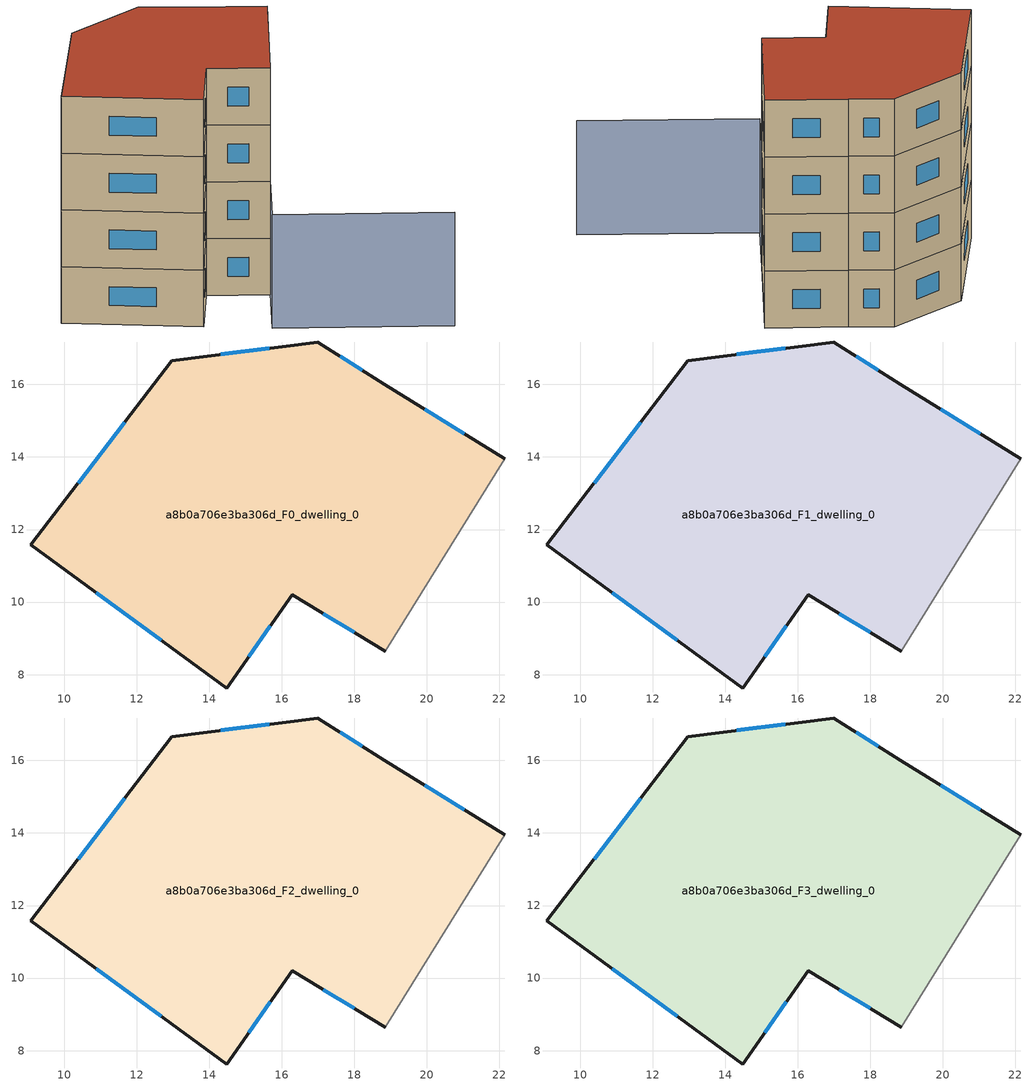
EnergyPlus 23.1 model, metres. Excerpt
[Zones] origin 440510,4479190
a8b0a706e3ba306d_F0_dwelling_0
 floor ground (EU_floor_Construction): 22.15,13.95 18.86,8.64 16.29,10.2 14.48,7.63 9.09,11.58 12.98,16.66 17,17.17 18.83,16 z0
 wall outside (EU_wall_Construction): 22.15,13.95 18.83,16 17,17.17 12.98,16.66 9.09,11.58 14.48,7.63 16.29,10.2 18.86,8.64 z0:3
 wall adiabatic (EU_wall_Construction): 18.86,8.64 22.15,13.95 z0:3
 window (EU_Window_Construction): 17.15,9.68 18,9.16 / 15.09,8.49 15.69,9.34 / 10.89,10.26 12.68,8.95 / 11.68,14.96 10.39,13.28 / 15.65,17 14.32,16.83 / 18.22,16.39 17.61,16.78 / 21.04,14.64 19.94,15.32 z1:2
a8b0a706e3ba306d_F1_dwelling_0
 floor to a8b0a706e3ba306d_F0_dwelling_0 (EU_floor_Construction): 22.15,13.95 18.86,8.64 16.29,10.2 14.48,7.63 9.09,11.58 12.98,16.66 17,17.17 18.83,16 z3
 wall outside (EU_wall_Construction): 22.15,13.95 18.83,16 17,17.17 12.98,16.66 9.09,11.58 14.48,7.63 16.29,10.2 18.86,8.64 z3:6
 wall adiabatic (EU_wall_Construction): 18.86,8.64 22.15,13.95 z3:6
 window (EU_Window_Construction): 17.15,9.68 18,9.16 / 15.09,8.49 15.69,9.34 / 10.89,10.26 12.68,8.95 / 11.68,14.96 10.39,13.28 / 15.65,17 14.32,16.83 / 18.22,16.39 17.61,16.78 / 21.04,14.64 19.94,15.32 z4:5
a8b0a706e3ba306d_F2_dwelling_0
 floor to a8b0a706e3ba306d_F1_dwelling_0 (EU_floor_Construction): 22.15,13.95 18.86,8.64 16.29,10.2 14.48,7.63 9.09,11.58 12.98,16.66 17,17.17 18.83,16 z6
 wall outside (EU_wall_Construction): 22.15,13.95 18.83,16 17,17.17 12.98,16.66 9.09,11.58 14.48,7.63 16.29,10.2 18.86,8.64 z6:9
 wall adiabatic (EU_wall_Construction): 18.86,8.64 22.15,13.95 z6:9
 window (EU_Window_Construction): 17.15,9.68 18,9.16 / 15.09,8.49 15.69,9.34 / 10.89,10.26 12.68,8.95 / 11.68,14.96 10.39,13.28 / 15.65,17 14.32,16.83 / 18.22,16.39 17.61,16.78 / 21.04,14.64 19.94,15.32 z7:8
a8b0a706e3ba306d_F3_dwelling_0
 floor to a8b0a706e3ba306d_F2_dwelling_0 (EU_floor_Construction): 22.15,13.95 18.86,8.64 16.29,10.2 14.48,7.63 9.09,11.58 12.98,16.66 17,17.17 18.83,16 z9
 wall outside (EU_wall_Construction): 22.15,13.95 18.83,16 17,17.17 12.98,16.66 9.09,11.58 14.48,7.63 16.29,10.2 18.86,8.64 z9:12
 wall adiabatic (EU_wall_Construction): 18.86,8.64 22.15,13.95 z9:12
 window (EU_Window_Construction): 17.15,9.68 18,9.16 / 15.09,8.49 15.69,9.34 / 10.89,10.26 12.68,8.95 / 11.68,14.96 10.39,13.28 / 15.65,17 14.32,16.83 / 18.22,16.39 17.61,16.78 / 21.04,14.64 19.94,15.32 z10:11
 roof outside (EU_roof_Construction): 18.86,8.64 22.15,13.95 18.83,16 17,17.17 12.98,16.66 9.09,11.58 14.48,7.63 16.29,10.2 z12
shading: 24.37,1.29 17.09,5.78 / 17.09,5.78 22.14,13.96 z0:6
[Building]
EU S2 Campaign: North Axis=0; Terrain=City; Solar Distribution=FullExterior
[Site:Location]
Madrid: Latitude=40.5; Longitude=-3.5; Time Zone=1; Elevation=609
[SizingPeriod:WeatherFileDays]
AnnualSizingPeriod: Begin Month=1; Begin Day of Month=1; End Month=12; End Day of Month=31; Day of Week for Start Day=Monday; Use Weather File Daylight Saving Period=No; Use Weather File Rain and Snow Indicators=No
[MATERIAL]
EU_InternalMass_Material: Roughness=MediumRough; Thickness=0.1; Conductivity=1; Density=1800; Specific Heat=900; Thermal Absorptance=0.9; Solar Absorptance=0.7; Visible Absorptance=0.7
[MATERIAL:NOMASS] Roughness=MediumRough; Thermal Absorptance=0.9; Solar Absorptance=0.7; Visible Absorptance=0.7
Name | Thermal Resistance
EU_wall_NoMass | 0.459673
EU_roof_NoMass | 0.495815
EU_floor_NoMass | 0.788942
[WINDOWMATERIAL:SIMPLEGLAZINGSYSTEM]
EU_Window_SimpleGlazing: UFactor=4.26103; Solar Heat Gain Coefficient=0.85; Visible Transmittance=0.85
[CONSTRUCTION]
EU_wall_Construction: EU_wall_NoMass
EU_roof_Construction: EU_roof_NoMass
EU_floor_Construction: EU_floor_NoMass
EU_Window_Construction: EU_Window_SimpleGlazing
EU_InternalMass_Construction: EU_InternalMass_Material
[ZONE] Type=1; Multiplier=1; Ceiling Height=autocalculate; Floor Area=autocalculate; Part of Total Floor Area=Yes
Name | Volume
a8b0a706e3ba306d_F0_dwelling_0 | 221.063
a8b0a706e3ba306d_F1_dwelling_0; a8b0a706e3ba306d_F2_dwelling_0; a8b0a706e3ba306d_F3_dwelling_0 | 221.064
[INTERNALMASS] Construction=EU_InternalMass_Construction; Surface Area=73.6877
Name | Zone or ZoneList
a8b0a706e3ba306d_F0_dwelling_0_EU_InternalMass | a8b0a706e3ba306d_F0_dwelling_0
a8b0a706e3ba306d_F1_dwelling_0_EU_InternalMass | a8b0a706e3ba306d_F1_dwelling_0
a8b0a706e3ba306d_F2_dwelling_0_EU_InternalMass | a8b0a706e3ba306d_F2_dwelling_0
a8b0a706e3ba306d_F3_dwelling_0_EU_InternalMass | a8b0a706e3ba306d_F3_dwelling_0
[OTHEREQUIPMENT] Fuel Type=Electricity; Design Level Calculation Method=Watts/Area; Power per Zone Floor Area=1; Fraction Latent=0; Fraction Radiant=0; Fraction Lost=0; Carbon Dioxide Generation Rate=0; EndUse Subcategory=EU_Step8_InternalGains
Name | Zone or ZoneList or Space or SpaceList | Schedule
EU_Step8_InternalGain_a8b0a706e3ba306d_F0_dwelling_0_f000 | a8b0a706e3ba306d_F0_dwelling_0 | EU_Step8_GainSchedule_a8b0a706e3ba306d_F0_dwelling_0_f000
EU_Step8_InternalGain_a8b0a706e3ba306d_F1_dwelling_0_f000 | a8b0a706e3ba306d_F1_dwelling_0 | EU_Step8_GainSchedule_a8b0a706e3ba306d_F1_dwelling_0_f000
EU_Step8_InternalGain_a8b0a706e3ba306d_F2_dwelling_0_f000 | a8b0a706e3ba306d_F2_dwelling_0 | EU_Step8_GainSchedule_a8b0a706e3ba306d_F2_dwelling_0_f000
EU_Step8_InternalGain_a8b0a706e3ba306d_F3_dwelling_0_f000 | a8b0a706e3ba306d_F3_dwelling_0 | EU_Step8_GainSchedule_a8b0a706e3ba306d_F3_dwelling_0_f000
[ZONEVENTILATION:DESIGNFLOWRATE] Schedule=EU_AlwaysOn; Design Flow Rate Calculation Method=AirChanges/Hour; Air Changes per Hour=0.719161; Ventilation Type=Natural; Fan Pressure Rise=0; Fan Total Efficiency=1; Constant Term Coefficient=1; Temperature Term Coefficient=0; Velocity Term Coefficient=0; Velocity Squared Term Coefficient=0; Minimum Indoor Temperature=-100; Maximum Indoor Temperature=100; Delta Temperature=-100; Minimum Outdoor Temperature=-100; Maximum Outdoor Temperature=100; Maximum Wind Speed=40
Name | Zone or ZoneList or Space or SpaceList
EU_ConstantAir_a8b0a706e3ba306d_F0_dwelling_0 | a8b0a706e3ba306d_F0_dwelling_0
EU_ConstantAir_a8b0a706e3ba306d_F1_dwelling_0 | a8b0a706e3ba306d_F1_dwelling_0
EU_ConstantAir_a8b0a706e3ba306d_F2_dwelling_0 | a8b0a706e3ba306d_F2_dwelling_0
EU_ConstantAir_a8b0a706e3ba306d_F3_dwelling_0 | a8b0a706e3ba306d_F3_dwelling_0
[HVACTEMPLATE:THERMOSTAT] Constant Heating Setpoint=20; Constant Cooling Setpoint=50
EU_HeatOnly_a8b0a706e3ba306d_F0_dwelling_0; EU_HeatOnly_a8b0a706e3ba306d_F1_dwelling_0; EU_HeatOnly_a8b0a706e3ba306d_F2_dwelling_0; EU_HeatOnly_a8b0a706e3ba306d_F3_dwelling_0
[HVACTEMPLATE:ZONE:IDEALLOADSAIRSYSTEM] System Availability Schedule=EU_AlwaysOn; Maximum Heating Supply Air Temperature=50; Minimum Cooling Supply Air Temperature=13; Maximum Heating Supply Air Humidity Ratio=0.0156; Minimum Cooling Supply Air Humidity Ratio=0.0077; Heating Limit=NoLimit; Cooling Limit=NoLimit; Heating Availability Schedule=EU_AlwaysOn; Cooling Availability Schedule=EU_CoolingOff; Dehumidification Control Type=ConstantSensibleHeatRatio; Cooling Sensible Heat Ratio=0.7; Dehumidification Setpoint=60; Humidification Control Type=None; Humidification Setpoint=30; Outdoor Air Method=None; Outdoor Air Flow Rate per Person=0.00944; Outdoor Air Flow Rate per Zone Floor Area=0; Outdoor Air Flow Rate per Zone=0; Demand Controlled Ventilation Type=None; Outdoor Air Economizer Type=NoEconomizer; Heat Recovery Type=None; Sensible Heat Recovery Effectiveness=0.7; Latent Heat Recovery Effectiveness=0.65
Name | Template Thermostat
a8b0a706e3ba306d_F0_dwelling_0 | EU_HeatOnly_a8b0a706e3ba306d_F0_dwelling_0
a8b0a706e3ba306d_F1_dwelling_0 | EU_HeatOnly_a8b0a706e3ba306d_F1_dwelling_0
a8b0a706e3ba306d_F2_dwelling_0 | EU_HeatOnly_a8b0a706e3ba306d_F2_dwelling_0
a8b0a706e3ba306d_F3_dwelling_0 | EU_HeatOnly_a8b0a706e3ba306d_F3_dwelling_0
[SIZING:ZONE] Zone Cooling Design Supply Air Temperature Input Method=SupplyAirTemperature; Zone Cooling Design Supply Air Temperature=13; Zone Heating Design Supply Air Temperature Input Method=SupplyAirTemperature; Zone Heating Design Supply Air Temperature=50; Zone Cooling Design Supply Air Humidity Ratio=0.008; Zone Heating Design Supply Air Humidity Ratio=0.008; Cooling Design Air Flow Method=DesignDay; Cooling Design Air Flow Rate=0; Cooling Minimum Air Flow per Zone Floor Area=0.000762; Cooling Minimum Air Flow=0; Cooling Minimum Air Flow Fraction=0.2; Heating Design Air Flow Method=DesignDay; Heating Design Air Flow Rate=0; Heating Maximum Air Flow per Zone Floor Area=0.002032; Heating Maximum Air Flow=0.141576; Heating Maximum Air Flow Fraction=0.3; Account for Dedicated Outdoor Air System=No; Dedicated Outdoor Air System Control Strategy=NeutralSupplyAir; Dedicated Outdoor Air Low Setpoint Temperature for Design=autosize; Dedicated Outdoor Air High Setpoint Temperature for Design=autosize; Zone Load Sizing Method=Sensible Load Only No Latent Load; Zone Latent Cooling Design Supply Air Humidity Ratio Input Method=HumidityRatioDifference; Zone Cooling Design Supply Air Humidity Ratio Difference=0.005; Zone Latent Heating Design Supply Air Humidity Ratio Input Method=HumidityRatioDifference; Zone Humidification Design Supply Air Humidity Ratio Difference=0.005
a8b0a706e3ba306d_F0_dwelling_0; a8b0a706e3ba306d_F1_dwelling_0; a8b0a706e3ba306d_F2_dwelling_0; a8b0a706e3ba306d_F3_dwelling_0
[SCHEDULE:CONSTANT]
Name | Hourly Value
EU_AlwaysOn | 1
EU_CoolingOff | 0
[SCHEDULE:FILE] Column Number=1; Rows to Skip at Top=0; Number of Hours of Data=8760; Column Separator=Comma; Interpolate to Timestep=No; Minutes per Item=60; Adjust Schedule for Daylight Savings=Yes
Name | File
EU_Step8_GainSchedule_a8b0a706e3ba306d_F0_dwelling_0_f000 | ../../schedules/a8b0a706e3ba306d/a8b0a706e3ba306d_F0_dwelling_0_f000_gain.csv
EU_Step8_GainSchedule_a8b0a706e3ba306d_F1_dwelling_0_f000 | ../../schedules/a8b0a706e3ba306d/a8b0a706e3ba306d_F1_dwelling_0_f000_gain.csv
EU_Step8_GainSchedule_a8b0a706e3ba306d_F2_dwelling_0_f000 | ../../schedules/a8b0a706e3ba306d/a8b0a706e3ba306d_F2_dwelling_0_f000_gain.csv
EU_Step8_GainSchedule_a8b0a706e3ba306d_F3_dwelling_0_f000 | ../../schedules/a8b0a706e3ba306d/a8b0a706e3ba306d_F3_dwelling_0_f000_gain.csv
